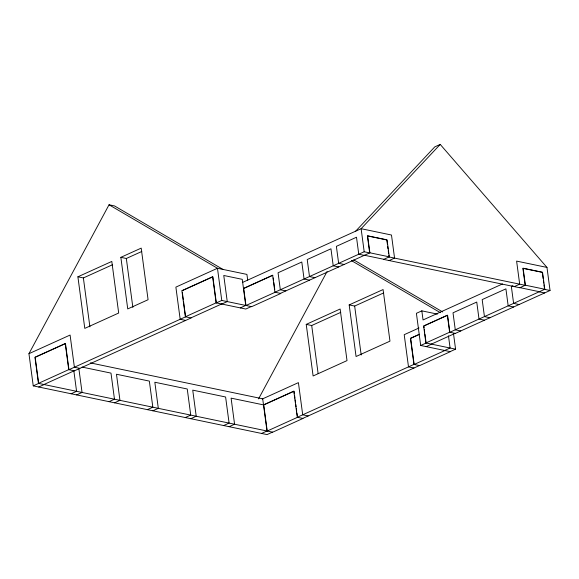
<?xml version="1.0" encoding="UTF-8"?>
<svg xmlns="http://www.w3.org/2000/svg" width="579" height="579" viewBox="0 0 579 579"><rect width="100%" height="100%" fill="white"/><g stroke="black" fill="none" stroke-linecap="round" stroke-linejoin="round"><path stroke-width="0.87" d="M272.477 432.129L267.049 434.59L33.242 385.867L28.95 353.697L109.04 204.785L114.519 205.929L222.951 269.409M258.56 398.888L327.092 271.479M355.687 231.159L434.786 146.871L440.214 144.41L546.974 267.426L550.05 290.492L455.333 333.41L449.63 332.223L425.891 342.978L423.625 325.984L447.357 315.222L449.63 332.223M440.214 144.41L361.115 228.698L242.666 282.371M77.897 276.798L111.805 261.433L118.688 313.029L84.787 328.394L77.897 276.798L83.376 277.942L112.442 264.777M120.852 257.337L141.196 248.123L148.079 299.719L127.735 308.933L120.852 257.337L126.331 258.48L141.79 251.474M28.95 353.697L70.088 335.053L74.387 367.224L79.866 368.367M182.117 290.73L212.862 276.798L216.343 302.897L221.764 300.443L251.677 306.675L280.837 293.459L274.902 292.221L272.637 275.228L243.477 288.443M272.861 275.278L243.701 288.487L245.966 305.488L275.134 292.272M68.727 369.641L65.246 343.535L34.957 357.265L38.438 383.363L68.727 369.641L74.438 370.828L191.077 317.972L185.374 316.785L181.886 290.68L212.631 276.748L216.112 302.853L245.8 309.041L251.221 306.581M185.374 316.785L216.112 302.853M33.242 385.867L38.67 383.414M43.917 384.507L74.213 370.777M190.853 317.922L221.591 303.997M38.721 387.011L44.149 384.55M221.822 304.04L227.25 301.587L223.762 275.481L242.261 279.339L245.742 305.437L240.314 307.898M274.902 292.221L364.191 251.764L369.67 252.907L367.404 235.906L386.808 239.952L387.409 244.425M280.381 293.365L369.894 252.806L389.305 256.844L387.04 239.851L367.629 235.805L369.894 252.806M71.145 393.771L76.573 391.31L73.786 370.43M76.623 394.907L82.052 392.453L78.918 368.961M389.305 256.844L383.653 259.406L519.739 287.763L525.392 285.201L544.796 289.247L542.53 272.253L523.119 268.207L525.392 285.201M389.131 260.55L394.56 258.089L391.484 235.023L361.115 228.698L364.191 251.764M109.047 401.667L114.476 399.206L110.987 373.108L82.073 367.079M114.526 402.81L119.954 400.35L116.473 374.244L149.346 381.098L152.834 407.203L147.406 409.657M306.226 324.378L340.134 309.012L347.016 360.608L313.109 375.974L306.226 324.378L311.705 325.521L340.77 312.349M349.173 304.916L383.081 289.551L389.971 341.147L356.063 356.512L349.173 304.916L354.659 306.059L383.718 292.887M152.885 410.8L158.313 408.34L154.832 382.241L187.249 388.994L190.737 415.1L185.309 417.553M437.42 314.1L421.83 310.851L416.402 313.311L420.694 345.482L450.375 351.67L419.637 365.602L413.927 364.408L297.288 417.264L293.806 391.165L263.51 404.887L231.093 398.135L234.575 424.233L229.146 426.694M190.788 418.697L196.216 416.243L192.735 390.137L225.607 396.991L229.096 423.09L223.668 425.551M502.485 283.956L423.046 319.955L421.83 310.851M262.215 399.04L298.417 382.632L302.708 414.803L308.194 415.946M419.008 327.989L404.207 334.698L408.499 366.869L413.985 368.012M512.98 285.642L511.337 286.388L513.602 303.382L519.081 304.525M514.261 286.627L519.681 284.166L516.606 261.1L546.974 267.426M419.341 334.278L410.446 338.31L413.927 364.408M419.572 334.322L410.67 338.353L414.159 364.459L444.896 350.527M420.694 345.482L426.122 343.021L424.928 334.076M544.796 289.247L449.854 332.266L447.589 315.273L423.85 326.028L424.089 327.815M431.369 344.121L455.108 333.366M426.173 346.626L431.601 344.165M261.57 433.447L266.999 430.986L262.7 398.815L90.259 362.881M444.672 350.476L450.093 348.022L448.472 335.842M297.512 417.314L267.223 431.037L263.742 404.938L294.031 391.209L294.378 393.821M302.766 418.407L419.406 365.552M450.151 351.619L455.572 349.159L453.545 333.967M523.778 268.497L542.306 272.354L543.138 278.615M544.571 289.348L550.05 290.492M364.473 255.259L383.877 259.305M519.964 287.662L539.367 291.707M364.249 255.361L358.763 254.224L356.498 237.224L336.377 246.343L338.65 263.336L344.129 264.48M539.143 291.809L544.622 292.952M338.701 266.941L333.222 265.797L330.956 248.804L307.217 259.558L309.49 276.552L314.969 277.696M513.653 306.986L508.174 305.842L505.908 288.849L482.177 299.604L484.442 316.597L489.921 317.741M309.541 280.149L304.062 279.013L301.797 262.012L278.058 272.767L280.33 289.768L285.809 290.904M484.493 320.194L479.014 319.058L476.749 302.057L453.01 312.812L455.282 329.813L460.761 330.956M425.891 342.978L455.572 349.159M185.656 320.433L180.178 319.29L175.878 287.119L217.472 268.272L246.929 274.41L247.703 280.2M297.288 417.264L302.991 418.451L272.702 432.18L38.438 383.363M353.769 259.899L442.703 311.965M351.41 260.586L440.344 312.653M109.04 204.785L217.472 268.272L221.764 300.443M543.377 280.402L543.732 283.088M543.971 284.875L544.332 287.56M522.895 268.309L525.16 285.309L389.081 256.953L388.842 255.158M424.327 329.603L424.689 332.288M387.648 246.213L388.002 248.898M388.241 250.685L388.603 253.37M354.659 306.059L361.187 354.985M311.705 325.521L318.117 373.556M294.61 395.558L294.957 398.171M295.196 399.908L295.543 402.521M295.775 404.258L296.122 406.871M296.354 408.608L296.701 411.22M296.933 412.957L297.28 415.57M273.223 277.956L273.577 280.641M273.816 282.429L274.772 289.587M182.349 292.467L183.275 299.43M183.507 301.167L184.44 308.129M184.672 309.874L185.598 316.829L68.959 369.684L65.478 343.586L35.181 357.308L38.554 382.538M126.331 258.48L132.859 307.406M83.376 277.942L89.904 326.867"/></g></svg>
